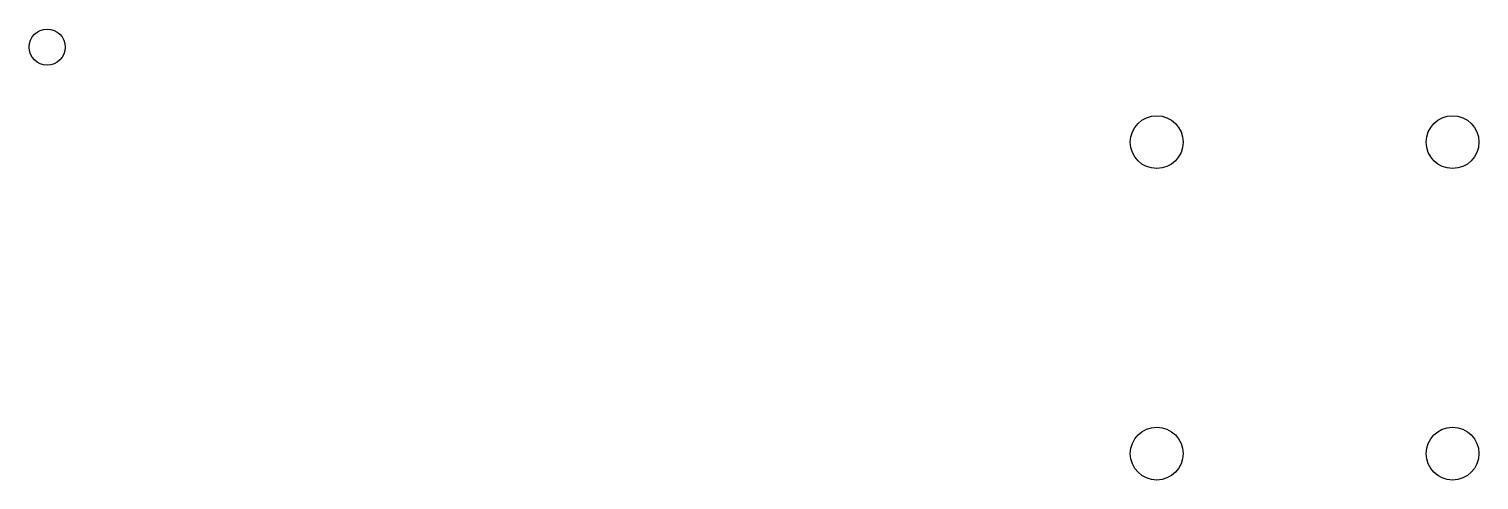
# Model space of a CAD drawing. Header units: millimetres. Extents: x 28 to 166, y -88 to -45.
import ezdxf

# ---------------------------------------------------------------- set-up
doc = ezdxf.new("R2010")
doc.units = ezdxf.units.MM
doc.layers.get('0').update_dxf_attribs({"linetype": 'CONTINUOUS'})

msp = doc.modelspace()

# ---------------------------------------------------------------- linework, layer by layer
for centre, radius in [((30, -47), 1.71), ((135, -56), 2.5), ((163, -56), 2.5), ((135, -85.5), 2.5), ((163, -85.5), 2.5)]:
    msp.add_circle(centre, radius)

doc.saveas('drawing.dxf')
